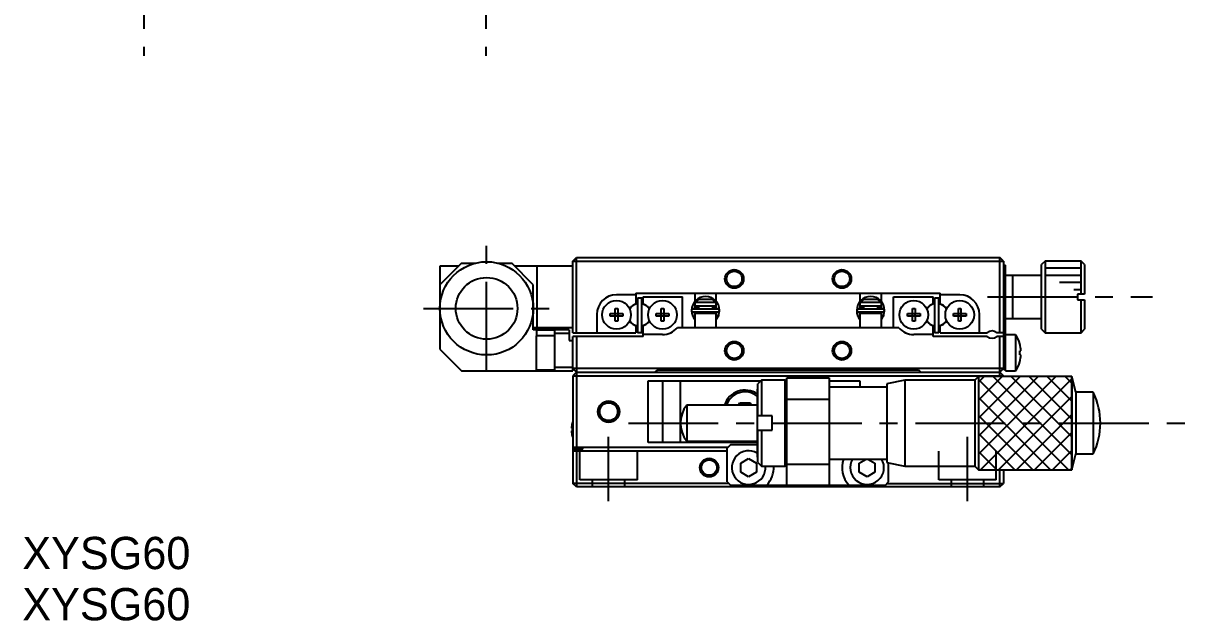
# Model space of a CAD drawing. Extents: x 45 to 379, y 23 to 268.
# Drawn here: x 52.6 to 214.4, y 23.5 to 106.8 of the extents above; entities that cross this region are included whole.
import ezdxf

# ---------------------------------------------------------------- set-up
doc = ezdxf.new("R2010")
doc.units = 0
doc.header["$LTSCALE"] = 10
doc.linetypes.add('CENTER', pattern=[2, 1.25, -0.25, 0.25, -0.25])
doc.linetypes.add('DASHED', pattern=[3.5, 2, -1.5])
doc.layers.get('0').update_dxf_attribs({"linetype": 'CONTINUOUS'})
doc.layers.add('CENTER', color=1, linetype='CENTER')
doc.styles.get("Standard").update_dxf_attribs({"font": 'FGP教科書体NT-M'})

msp = doc.modelspace()

# ---------------------------------------------------------------- linework, layer by layer
at = {"color": 7, "linetype": 'CONTINUOUS'}
for p, q in [((113.656142, 73.309454), (110.656142, 70.309454)), ((113.256142, 72.909454), (110.656142, 72.909454)), ((110.656142, 72.909454), (110.656142, 61.309454)), ((113.656142, 73.309454), (115.556146, 73.309454)), ((118.756138, 73.309454), (120.656142, 73.309454)), ((123.656142, 70.309454), (120.656142, 73.309454)), ((129.156142, 72.909454), (121.056142, 72.909454)), ((124.156142, 72.909454), (124.156142, 64.309454)), ((129.156142, 73.609454), (129.656142, 74.109454)), ((129.156142, 63.609454), (129.156142, 73.609454)), ((129.156142, 73.609454), (189.156142, 73.609454)), ((129.656142, 74.109454), (188.656142, 74.109454)), ((129.656142, 63.609454), (129.656142, 74.109454)), ((189.156142, 73.609454), (188.656142, 74.109454)), ((188.656142, 63.609454), (188.656142, 74.109454)), ((189.156142, 73.609454), (189.156142, 58.509454)), ((189.156142, 73.009454), (189.456142, 73.009454)), ((189.456142, 58.309454), (189.456142, 73.009454)), ((194.956142, 73.609454), (194.456142, 73.109454)), ((194.456142, 64.109454), (194.456142, 73.109454)), ((199.956142, 73.609454), (194.956142, 73.609454)), ((194.956142, 73.609454), (194.956142, 63.609454)), ((199.956142, 69.009454), (199.956142, 73.609454)), ((200.456142, 73.109454), (199.956142, 73.609454)), ((200.456142, 73.109454), (200.456142, 69.009454)), ((194.456142, 71.609454), (189.456142, 71.609454)), ((190.456142, 65.609454), (190.456142, 71.609454)), ((123.656142, 64.009454), (123.656142, 70.309454)), ((137.956142, 68.909454), (135.256142, 68.909454)), ((137.956142, 69.109454), (180.356142, 69.109454)), ((137.956142, 69.109454), (137.956142, 67.66026)), ((138.156142, 68.409454), (138.156142, 63.609454)), ((138.756142, 68.409454), (138.156142, 68.409454)), ((138.756142, 63.609454), (138.756142, 68.409454)), ((138.956142, 67.66026), (138.956142, 68.609454)), ((138.956142, 68.609454), (144.456142, 68.609454)), ((144.456142, 64.309454), (144.456142, 68.609454)), ((146.156142, 69.109454), (146.156142, 67.945879)), ((146.214141, 67.809454), (146.743287, 68.309454)), ((146.736042, 68.309454), (148.576242, 68.309454)), ((148.576242, 68.309454), (149.105389, 67.809454)), ((149.156142, 67.945513), (149.156142, 69.109454)), ((169.156142, 69.109454), (169.156142, 67.945879)), ((169.214141, 67.809454), (169.743287, 68.309454)), ((169.736042, 68.309454), (171.576242, 68.309454)), ((171.576242, 68.309454), (172.105389, 67.809454)), ((172.156142, 67.945513), (172.156142, 69.109454)), ((173.856142, 64.309454), (173.856142, 68.609454)), ((173.856142, 68.609454), (179.356142, 68.609454)), ((179.356142, 67.66026), (179.356142, 68.609454)), ((179.556142, 68.409454), (179.556142, 63.609454)), ((180.156142, 68.409454), (179.556142, 68.409454)), ((180.156142, 63.609454), (180.156142, 68.409454)), ((180.356142, 67.66026), (180.356142, 69.109454)), ((183.056142, 68.909454), (180.356142, 68.909454)), ((199.456142, 69.009454), (199.456142, 68.209454)), ((200.456142, 69.009454), (199.456142, 69.009454)), ((199.456142, 68.209454), (200.456142, 68.209454)), ((199.956142, 63.609454), (199.956142, 68.209454)), ((200.456142, 68.209454), (200.456142, 64.109454)), ((135.076142, 66.995816), (135.436142, 66.995816)), ((135.076142, 66.289454), (135.076142, 66.995816)), ((135.436142, 66.995816), (135.436142, 66.289454)), ((137.956142, 67.66026), (137.696047, 67.510094)), ((138.956142, 67.66026), (139.216237, 67.510094)), ((141.476142, 66.995816), (141.836142, 66.995816)), ((141.476142, 66.289454), (141.476142, 66.995816)), ((141.836142, 66.995816), (141.836142, 66.289454)), ((149.406142, 66.904454), (145.906142, 66.904454)), ((145.906142, 66.514454), (149.406142, 66.514454)), ((146.155029, 66.297646), (146.112453, 66.514412)), ((146.112776, 66.904509), (146.220588, 67.309615)), ((146.156142, 67.809454), (146.156142, 67.309454)), ((149.156142, 67.809454), (146.156142, 67.809454)), ((149.156142, 67.309454), (146.156142, 67.309454)), ((146.156142, 67.121291), (146.156142, 67.109454)), ((146.156142, 67.109454), (146.656142, 67.109454)), ((146.227562, 66.333253), (146.233975, 66.346902)), ((146.233975, 66.346902), (146.241068, 66.360208)), ((146.241068, 66.360208), (146.248822, 66.373137)), ((146.248822, 66.373137), (146.257216, 66.385657)), ((146.257216, 66.385657), (146.266225, 66.397738)), ((146.266225, 66.397738), (146.275826, 66.409351)), ((146.275826, 66.409351), (146.285993, 66.420468)), ((146.285993, 66.420468), (146.296698, 66.431063)), ((146.296698, 66.431063), (146.307913, 66.441111)), ((146.307913, 66.441111), (146.31961, 66.45059)), ((146.31961, 66.45059), (146.331759, 66.459477)), ((146.331759, 66.459477), (146.344328, 66.467754)), ((146.344328, 66.467754), (146.357285, 66.475402)), ((146.357285, 66.475402), (146.3706, 66.482404)), ((146.3706, 66.482404), (146.384239, 66.488745)), ((146.384239, 66.488745), (146.398168, 66.494411)), ((146.398168, 66.494411), (146.412355, 66.499391)), ((146.412355, 66.499391), (146.426764, 66.503674)), ((146.426764, 66.503674), (146.441363, 66.507252)), ((146.441363, 66.507252), (146.456115, 66.510116)), ((146.456115, 66.510116), (146.470986, 66.512261)), ((146.470986, 66.512261), (146.485942, 66.513683)), ((146.485942, 66.513683), (146.500947, 66.514378)), ((146.500947, 66.514378), (146.507641, 66.514454)), ((146.656142, 67.309454), (146.656142, 66.904454)), ((146.656142, 66.514454), (146.656142, 66.309454)), ((148.656142, 66.904454), (148.656142, 67.309454)), ((148.656142, 67.109454), (149.156142, 67.109454)), ((148.656142, 66.309454), (148.656142, 66.514454)), ((148.804643, 66.514454), (148.818868, 66.51412)), ((148.818868, 66.51412), (148.833848, 66.51306)), ((148.833848, 66.51306), (148.848757, 66.511277)), ((148.848757, 66.511277), (148.863561, 66.508774)), ((148.863561, 66.508774), (148.878224, 66.505556)), ((148.878224, 66.505556), (148.892713, 66.501632)), ((148.892713, 66.501632), (148.906992, 66.497009)), ((148.906992, 66.497009), (148.921029, 66.491698)), ((148.921029, 66.491698), (148.934789, 66.485711)), ((148.934789, 66.485711), (148.948241, 66.47906)), ((148.948241, 66.47906), (148.961351, 66.47176)), ((148.961351, 66.47176), (148.974089, 66.463827)), ((148.974089, 66.463827), (148.986422, 66.455278)), ((148.986422, 66.455278), (148.998321, 66.446133)), ((148.998321, 66.446133), (149.009756, 66.436411)), ((149.009756, 66.436411), (149.020697, 66.426135)), ((149.020697, 66.426135), (149.031118, 66.415329)), ((149.031118, 66.415329), (149.040991, 66.404015)), ((149.040991, 66.404015), (149.050289, 66.392222)), ((149.050289, 66.392222), (149.05899, 66.379976)), ((149.05899, 66.379976), (149.067068, 66.367307)), ((149.067068, 66.367307), (149.074502, 66.354245)), ((149.074502, 66.354245), (149.081271, 66.340821)), ((149.081271, 66.340821), (149.087356, 66.327068)), ((149.091362, 67.309609), (149.199824, 66.904477)), ((149.156142, 67.309454), (149.156142, 67.809454)), ((149.156142, 67.109454), (149.156142, 67.121126)), ((149.433459, 66.508343), (149.429767, 66.516001)), ((149.447387, 66.476996), (149.433459, 66.508343)), ((149.440773, 65.938532), (149.599798, 66.681865)), ((149.459729, 66.445006), (149.447387, 66.476996)), ((149.470456, 66.412451), (149.459729, 66.445006)), ((149.479541, 66.379411), (149.470456, 66.412451)), ((149.486964, 66.345967), (149.479541, 66.379411)), ((149.492706, 66.3122), (149.486964, 66.345967)), ((172.406142, 66.904454), (168.906142, 66.904454)), ((168.906142, 66.514454), (172.406142, 66.514454)), ((169.155029, 66.297646), (169.112453, 66.514412)), ((169.112776, 66.904509), (169.220588, 67.309615)), ((169.156142, 67.809454), (169.156142, 67.309454)), ((172.156142, 67.809454), (169.156142, 67.809454)), ((172.156142, 67.309454), (169.156142, 67.309454)), ((169.156142, 67.121291), (169.156142, 67.109454)), ((169.156142, 67.109454), (169.656142, 67.109454)), ((169.227562, 66.333253), (169.233975, 66.346902)), ((169.233975, 66.346902), (169.241068, 66.360208)), ((169.241068, 66.360208), (169.248822, 66.373137)), ((169.248822, 66.373137), (169.257216, 66.385657)), ((169.257216, 66.385657), (169.266225, 66.397738)), ((169.266225, 66.397738), (169.275826, 66.409351)), ((169.275826, 66.409351), (169.285993, 66.420468)), ((169.285993, 66.420468), (169.296698, 66.431063)), ((169.296698, 66.431063), (169.307913, 66.441111)), ((169.307913, 66.441111), (169.31961, 66.45059)), ((169.31961, 66.45059), (169.331759, 66.459477)), ((169.331759, 66.459477), (169.344328, 66.467754)), ((169.344328, 66.467754), (169.357285, 66.475402)), ((169.357285, 66.475402), (169.3706, 66.482404)), ((169.3706, 66.482404), (169.384239, 66.488745)), ((169.384239, 66.488745), (169.398168, 66.494411)), ((169.398168, 66.494411), (169.412355, 66.499391)), ((169.412355, 66.499391), (169.426764, 66.503674)), ((169.426764, 66.503674), (169.441363, 66.507252)), ((169.441363, 66.507252), (169.456115, 66.510116)), ((169.456115, 66.510116), (169.470986, 66.512261)), ((169.470986, 66.512261), (169.485942, 66.513683)), ((169.485942, 66.513683), (169.500947, 66.514378)), ((169.500947, 66.514378), (169.507641, 66.514454)), ((169.656142, 67.309454), (169.656142, 66.904454)), ((169.656142, 66.514454), (169.656142, 66.309454)), ((171.656142, 66.904454), (171.656142, 67.309454)), ((171.656142, 67.109454), (172.156142, 67.109454)), ((171.656142, 66.309454), (171.656142, 66.514454)), ((171.804643, 66.514454), (171.818868, 66.51412)), ((171.818868, 66.51412), (171.833848, 66.51306)), ((171.833848, 66.51306), (171.848757, 66.511277)), ((171.848757, 66.511277), (171.863561, 66.508774)), ((171.863561, 66.508774), (171.878224, 66.505556)), ((171.878224, 66.505556), (171.892713, 66.501632)), ((171.892713, 66.501632), (171.906992, 66.497009)), ((171.906992, 66.497009), (171.921029, 66.491698)), ((171.921029, 66.491698), (171.934789, 66.485711)), ((171.934789, 66.485711), (171.948241, 66.47906)), ((171.948241, 66.47906), (171.961351, 66.47176)), ((171.961351, 66.47176), (171.974089, 66.463827)), ((171.974089, 66.463827), (171.986422, 66.455278)), ((171.986422, 66.455278), (171.998321, 66.446133)), ((171.998321, 66.446133), (172.009756, 66.436411)), ((172.009756, 66.436411), (172.020697, 66.426135)), ((172.020697, 66.426135), (172.031118, 66.415329)), ((172.031118, 66.415329), (172.040991, 66.404015)), ((172.040991, 66.404015), (172.050289, 66.392222)), ((172.050289, 66.392222), (172.05899, 66.379976)), ((172.05899, 66.379976), (172.067068, 66.367307)), ((172.067068, 66.367307), (172.074502, 66.354245)), ((172.074502, 66.354245), (172.081271, 66.340821)), ((172.081271, 66.340821), (172.087356, 66.327068)), ((172.091362, 67.309609), (172.199824, 66.904477)), ((172.156142, 67.309454), (172.156142, 67.809454)), ((172.156142, 67.109454), (172.156142, 67.121126)), ((172.433459, 66.508343), (172.429767, 66.516001)), ((172.430906, 65.916061), (172.599798, 66.681865)), ((172.447387, 66.476996), (172.433459, 66.508343)), ((172.459729, 66.445006), (172.447387, 66.476996)), ((172.470456, 66.412451), (172.459729, 66.445006)), ((172.479541, 66.379411), (172.470456, 66.412451)), ((172.486964, 66.345967), (172.479541, 66.379411)), ((172.492706, 66.3122), (172.486964, 66.345967)), ((176.476142, 66.995816), (176.836142, 66.995816)), ((176.476142, 66.289454), (176.476142, 66.995816)), ((176.836142, 66.995816), (176.836142, 66.289454)), ((179.356142, 67.66026), (179.096047, 67.510094)), ((180.356142, 67.66026), (180.616237, 67.510094)), ((182.876142, 66.995816), (183.236142, 66.995816)), ((182.876142, 66.289454), (182.876142, 66.995816)), ((183.236142, 66.995816), (183.236142, 66.289454)), ((132.506142, 66.159454), (132.506142, 63.609454)), ((134.369781, 66.289454), (135.076142, 66.289454)), ((134.369781, 65.929454), (134.369781, 66.289454)), ((135.076142, 65.929454), (134.369781, 65.929454)), ((135.086514, 66.279082), (135.076142, 66.289454)), ((135.086514, 65.939826), (135.076142, 65.929454)), ((135.076142, 65.223093), (135.076142, 65.929454)), ((135.436142, 65.223093), (135.076142, 65.223093)), ((135.086514, 66.279082), (135.42577, 66.279082)), ((135.086514, 65.939826), (135.086514, 66.279082)), ((135.42577, 65.939826), (135.086514, 65.939826)), ((135.42577, 66.279082), (135.436142, 66.289454)), ((135.42577, 66.279082), (135.42577, 65.939826)), ((135.42577, 65.939826), (135.436142, 65.929454)), ((135.436142, 66.289454), (136.142503, 66.289454)), ((135.436142, 65.929454), (135.436142, 65.223093)), ((136.142503, 65.929454), (135.436142, 65.929454)), ((136.142503, 66.289454), (136.142503, 65.929454)), ((140.769781, 65.929454), (140.769781, 66.289454)), ((140.769781, 66.289454), (141.476142, 66.289454)), ((141.476142, 65.929454), (140.769781, 65.929454)), ((141.486514, 66.279082), (141.476142, 66.289454)), ((141.486514, 65.939826), (141.476142, 65.929454)), ((141.476142, 65.223093), (141.476142, 65.929454)), ((141.836142, 65.223093), (141.476142, 65.223093)), ((141.486514, 65.939826), (141.486514, 66.279082)), ((141.486514, 66.279082), (141.82577, 66.279082)), ((141.82577, 65.939826), (141.486514, 65.939826)), ((141.82577, 66.279082), (141.836142, 66.289454)), ((141.82577, 66.279082), (141.82577, 65.939826)), ((141.82577, 65.939826), (141.836142, 65.929454)), ((141.836142, 66.289454), (142.542503, 66.289454)), ((142.542503, 65.929454), (141.836142, 65.929454)), ((141.836142, 65.929454), (141.836142, 65.223093)), ((142.542503, 66.289454), (142.542503, 65.929454)), ((145.845101, 66.002428), (145.867702, 65.944923)), ((145.845703, 66.003711), (145.846004, 66.002783)), ((145.867946, 65.948816), (145.867417, 65.946274)), ((145.867417, 65.946274), (145.868398, 65.946685)), ((145.867702, 65.944923), (145.867417, 65.946274)), ((145.868125, 65.944194), (145.867702, 65.944923)), ((145.870834, 65.953358), (145.867946, 65.948816)), ((149.156142, 66.309454), (146.156142, 66.309454)), ((146.156142, 66.309454), (146.156142, 64.309454)), ((146.218315, 66.309479), (146.221849, 66.319295)), ((146.221849, 66.319295), (146.227562, 66.333253)), ((149.087356, 66.327068), (149.092739, 66.31302)), ((149.092739, 66.31302), (149.093971, 66.309475)), ((149.439805, 65.936266), (149.156117, 66.034412)), ((149.156142, 64.309454), (149.156142, 66.309454)), ((149.167782, 66.038792), (149.156142, 66.044942)), ((149.156265, 65.473423), (149.443723, 65.945368)), ((149.180035, 66.032534), (149.167782, 66.038792)), ((149.192822, 66.026207), (149.180035, 66.032534)), ((149.206065, 66.019851), (149.192822, 66.026207)), ((149.21968, 66.013506), (149.206065, 66.019851)), ((149.233581, 66.007211), (149.21968, 66.013506)), ((149.247681, 66.001005), (149.233581, 66.007211)), ((149.261892, 65.994929), (149.247681, 66.001005)), ((149.276124, 65.98902), (149.261892, 65.994929)), ((149.290287, 65.983316), (149.276124, 65.98902)), ((149.304293, 65.977851), (149.290287, 65.983316)), ((149.318055, 65.972661), (149.304293, 65.977851)), ((149.331484, 65.967778), (149.318055, 65.972661)), ((149.344498, 65.963233), (149.331484, 65.967778)), ((149.357014, 65.959054), (149.344498, 65.963233)), ((149.368953, 65.955267), (149.357014, 65.959054)), ((149.380242, 65.951897), (149.368953, 65.955267)), ((149.390808, 65.948964), (149.380242, 65.951897)), ((149.400585, 65.946487), (149.390808, 65.948964)), ((149.409512, 65.944482), (149.400585, 65.946487)), ((149.417533, 65.942961), (149.409512, 65.944482)), ((149.424598, 65.941933), (149.417533, 65.942961)), ((149.430662, 65.941405), (149.424598, 65.941933)), ((149.435687, 65.941381), (149.430662, 65.941405)), ((149.430906, 65.916061), (149.440773, 65.938532)), ((149.439641, 65.94186), (149.435687, 65.941381)), ((149.439228, 65.941957), (149.439805, 65.936266)), ((149.4425, 65.94284), (149.439641, 65.94186)), ((149.444246, 65.944314), (149.4425, 65.94284)), ((149.444867, 65.946274), (149.444246, 65.944314)), ((149.444582, 65.944923), (149.456636, 65.97509)), ((149.456636, 65.97509), (149.467795, 66.007509)), ((149.467795, 66.007509), (149.477318, 66.040436)), ((149.477318, 66.040436), (149.485181, 66.073788)), ((149.485181, 66.073788), (149.491366, 66.107482)), ((149.491366, 66.107482), (149.495858, 66.141437)), ((149.496753, 66.278194), (149.492706, 66.3122)), ((149.495858, 66.141437), (149.498648, 66.175569)), ((149.499095, 66.244032), (149.496753, 66.278194)), ((149.498648, 66.175569), (149.499727, 66.209795)), ((149.499727, 66.209795), (149.499095, 66.244032)), ((168.845101, 66.002428), (168.867702, 65.944923)), ((168.845703, 66.003711), (168.846004, 66.002783)), ((168.867946, 65.948816), (168.867417, 65.946274)), ((168.867417, 65.946274), (168.868398, 65.946685)), ((168.867702, 65.944923), (168.867417, 65.946274)), ((168.868125, 65.944194), (168.867702, 65.944923)), ((168.870834, 65.953358), (168.867946, 65.948816)), ((172.156142, 66.309454), (169.156142, 66.309454)), ((169.156142, 66.309454), (169.156142, 64.309454)), ((169.218315, 66.309479), (169.221849, 66.319295)), ((169.221849, 66.319295), (169.227562, 66.333253)), ((172.087356, 66.327068), (172.092739, 66.31302)), ((172.092739, 66.31302), (172.093971, 66.309475)), ((172.439805, 65.936266), (172.156117, 66.034412)), ((172.156142, 64.309454), (172.156142, 66.309454)), ((172.167782, 66.038792), (172.156142, 66.044942)), ((172.156265, 65.473423), (172.443723, 65.945368)), ((172.180035, 66.032534), (172.167782, 66.038792)), ((172.192822, 66.026207), (172.180035, 66.032534)), ((172.206065, 66.019851), (172.192822, 66.026207)), ((172.21968, 66.013506), (172.206065, 66.019851)), ((172.233581, 66.007211), (172.21968, 66.013506)), ((172.247681, 66.001005), (172.233581, 66.007211)), ((172.261892, 65.994929), (172.247681, 66.001005)), ((172.276124, 65.98902), (172.261892, 65.994929)), ((172.290287, 65.983316), (172.276124, 65.98902)), ((172.304293, 65.977851), (172.290287, 65.983316)), ((172.318055, 65.972661), (172.304293, 65.977851)), ((172.331484, 65.967778), (172.318055, 65.972661)), ((172.344498, 65.963233), (172.331484, 65.967778)), ((172.357014, 65.959054), (172.344498, 65.963233)), ((172.368953, 65.955267), (172.357014, 65.959054)), ((172.380242, 65.951897), (172.368953, 65.955267)), ((172.390808, 65.948964), (172.380242, 65.951897)), ((172.400585, 65.946487), (172.390808, 65.948964)), ((172.409512, 65.944482), (172.400585, 65.946487)), ((172.417533, 65.942961), (172.409512, 65.944482)), ((172.424598, 65.941933), (172.417533, 65.942961)), ((172.430662, 65.941405), (172.424598, 65.941933)), ((172.435687, 65.941381), (172.430662, 65.941405)), ((172.439641, 65.94186), (172.435687, 65.941381)), ((172.439228, 65.941957), (172.439805, 65.936266)), ((172.4425, 65.94284), (172.439641, 65.94186)), ((172.444246, 65.944314), (172.4425, 65.94284)), ((172.444867, 65.946274), (172.444246, 65.944314)), ((172.444582, 65.944923), (172.456636, 65.97509)), ((172.456636, 65.97509), (172.467795, 66.007509)), ((172.467795, 66.007509), (172.477318, 66.040436)), ((172.477318, 66.040436), (172.485181, 66.073788)), ((172.485181, 66.073788), (172.491366, 66.107482)), ((172.491366, 66.107482), (172.495858, 66.141437)), ((172.496753, 66.278194), (172.492706, 66.3122)), ((172.495858, 66.141437), (172.498648, 66.175569)), ((172.499095, 66.244032), (172.496753, 66.278194)), ((172.498648, 66.175569), (172.499727, 66.209795)), ((172.499727, 66.209795), (172.499095, 66.244032)), ((175.769781, 66.289454), (176.476142, 66.289454)), ((175.769781, 65.929454), (175.769781, 66.289454)), ((176.476142, 65.929454), (175.769781, 65.929454)), ((176.486514, 66.279082), (176.476142, 66.289454)), ((176.486514, 65.939826), (176.476142, 65.929454)), ((176.476142, 65.223093), (176.476142, 65.929454)), ((176.836142, 65.223093), (176.476142, 65.223093)), ((176.486514, 65.939826), (176.486514, 66.279082)), ((176.486514, 66.279082), (176.82577, 66.279082)), ((176.82577, 65.939826), (176.486514, 65.939826)), ((176.82577, 66.279082), (176.836142, 66.289454)), ((176.82577, 66.279082), (176.82577, 65.939826)), ((176.82577, 65.939826), (176.836142, 65.929454)), ((176.836142, 66.289454), (177.542503, 66.289454)), ((176.836142, 65.929454), (176.836142, 65.223093)), ((177.542503, 65.929454), (176.836142, 65.929454)), ((177.542503, 66.289454), (177.542503, 65.929454)), ((182.169781, 65.929454), (182.169781, 66.289454)), ((182.169781, 66.289454), (182.876142, 66.289454)), ((182.876142, 65.929454), (182.169781, 65.929454)), ((182.886514, 66.279082), (182.876142, 66.289454)), ((182.886514, 65.939826), (182.876142, 65.929454)), ((182.876142, 65.223093), (182.876142, 65.929454)), ((183.236142, 65.223093), (182.876142, 65.223093)), ((182.886514, 65.939826), (182.886514, 66.279082)), ((182.886514, 66.279082), (183.22577, 66.279082)), ((183.22577, 65.939826), (182.886514, 65.939826)), ((183.22577, 66.279082), (183.236142, 66.289454)), ((183.22577, 66.279082), (183.22577, 65.939826)), ((183.22577, 65.939826), (183.236142, 65.929454)), ((183.236142, 66.289454), (183.942503, 66.289454)), ((183.942503, 65.929454), (183.236142, 65.929454)), ((183.236142, 65.929454), (183.236142, 65.223093)), ((183.942503, 66.289454), (183.942503, 65.929454)), ((185.806142, 63.609454), (185.806142, 66.159454)), ((189.456142, 65.609454), (194.456142, 65.609454)), ((129.156142, 64.309454), (123.656142, 64.309454)), ((128.656142, 64.009454), (123.656142, 64.009454)), ((126.656142, 63.159454), (124.056142, 63.159454)), ((124.056142, 63.159454), (124.056142, 58.459454)), ((124.156142, 63.159454), (124.156142, 64.009454)), ((126.656142, 63.969191), (124.156142, 63.969191)), ((126.656142, 58.309454), (126.656142, 64.009454)), ((128.656142, 63.509454), (126.656142, 63.509454)), ((128.656142, 64.009454), (128.656142, 62.509454)), ((129.156142, 63.609454), (137.956142, 63.609454)), ((138.956142, 63.109454), (129.156142, 63.109454)), ((129.156142, 58.309454), (129.156142, 63.109454)), ((129.656142, 63.109454), (129.656142, 47.609454)), ((137.696047, 64.708814), (137.956142, 64.558648)), ((137.956142, 64.558648), (137.956142, 63.609454)), ((138.756142, 63.609454), (138.156142, 63.609454)), ((139.216237, 64.708814), (138.956142, 64.558648)), ((138.956142, 63.109454), (138.956142, 64.558648)), ((141.656142, 63.359454), (138.956142, 63.359454)), ((174.57708, 64.309454), (143.735204, 64.309454)), ((179.356142, 63.359454), (176.656142, 63.359454)), ((179.096047, 64.708814), (179.356142, 64.558648)), ((179.356142, 63.109454), (179.356142, 64.558648)), ((186.894704, 63.109454), (179.356142, 63.109454)), ((180.156142, 63.609454), (179.556142, 63.609454)), ((180.616237, 64.708814), (180.356142, 64.558648)), ((180.356142, 63.609454), (180.356142, 64.558648)), ((180.356142, 63.609454), (186.894704, 63.609454)), ((189.156142, 63.609454), (188.21758, 63.609454)), ((189.156142, 63.109454), (188.21758, 63.109454)), ((188.656142, 57.509453), (188.656142, 63.109454)), ((190.847799, 63.309454), (189.456142, 63.309454)), ((190.847799, 63.309454), (190.847799, 58.309454)), ((194.456142, 64.109454), (194.956142, 63.609454)), ((194.956142, 63.609454), (199.956142, 63.609454)), ((199.956142, 63.609454), (200.456142, 64.109454)), ((128.656142, 62.509454), (129.156142, 62.509454)), ((191.418723, 62.068044), (191.425578, 62.071387)), ((110.656142, 61.309454), (113.656142, 58.309454)), ((191.418723, 61.069454), (191.591095, 61.069454)), ((191.418723, 60.549454), (191.418723, 61.069454)), ((191.591095, 60.549454), (191.418723, 60.549454)), ((113.656142, 58.309454), (129.156142, 58.309454)), ((124.056142, 58.459454), (126.656142, 58.459454)), ((124.156142, 58.309454), (124.156142, 58.459454)), ((124.156142, 58.378633), (126.656142, 58.378633)), ((126.656142, 58.809454), (129.156142, 58.809454)), ((129.656142, 58.109454), (129.156142, 58.609454)), ((189.156142, 58.609454), (129.156142, 58.609454)), ((140.656142, 58.109454), (141.006142, 58.459454)), ((141.006142, 58.459454), (177.306142, 58.459454)), ((177.306142, 58.459454), (177.656142, 58.109454)), ((189.156142, 58.609454), (188.656142, 58.109454)), ((189.456142, 58.509454), (189.156142, 58.509454)), ((189.456142, 58.309454), (190.847799, 58.309454)), ((191.425578, 59.547521), (191.418723, 59.550865)), ((129.656142, 58.109454), (129.156142, 57.609454)), ((129.156142, 57.609454), (129.156142, 42.609454)), ((129.156142, 57.609454), (189.156142, 57.609454)), ((129.656142, 58.109454), (188.656142, 58.109454)), ((139.656142, 48.309454), (139.656142, 56.909454)), ((139.656142, 56.909454), (155.356142, 56.909454)), ((141.656142, 56.909454), (141.656142, 48.309454)), ((144.156142, 48.309454), (144.156142, 56.909454)), ((155.456142, 57.009454), (154.956142, 56.509454)), ((155.456142, 57.009454), (155.456142, 52.009454)), ((158.756142, 57.009454), (155.456142, 57.009454)), ((158.956142, 56.809454), (158.756142, 57.009454)), ((158.756142, 45.009454), (158.756142, 57.009454)), ((158.856142, 56.909454), (158.956142, 56.909454)), ((158.956142, 57.309454), (164.856142, 57.309454)), ((158.956142, 42.309454), (158.956142, 57.309454)), ((164.856142, 57.309454), (164.856142, 42.309454)), ((164.856142, 56.909454), (169.156142, 56.909454)), ((169.156142, 56.909454), (169.156142, 56.009454)), ((175.406141, 57.00945), (172.906142, 56.509451)), ((175.406141, 57.00945), (175.406141, 45.009458)), ((185.156146, 57.00945), (175.406141, 57.00945)), ((185.656148, 57.509453), (185.156146, 57.00945)), ((185.156146, 57.00945), (185.156146, 45.009458)), ((185.656148, 57.509453), (185.656148, 44.509455)), ((198.656149, 57.509453), (185.656148, 57.509453)), ((198.656149, 57.509453), (185.656148, 57.509453)), ((185.656148, 57.509453), (185.656148, 44.509455)), ((189.156142, 57.609454), (188.656142, 58.109454)), ((189.156142, 57.609454), (189.156142, 57.509453)), ((198.656149, 57.509453), (198.656149, 44.509455)), ((199.245637, 55.309454), (198.656149, 57.509453)), ((198.656149, 44.509455), (198.656149, 57.509453)), ((154.856142, 55.759454), (154.856142, 46.259454)), ((154.956142, 55.759454), (154.856142, 55.759454)), ((154.956142, 52.009454), (154.956142, 56.509454)), ((172.906142, 56.009454), (164.856142, 56.009454)), ((172.906142, 56.509451), (172.906142, 45.509457)), ((199.245637, 55.309454), (199.245637, 46.709454)), ((201.656148, 55.309454), (199.245637, 55.309454)), ((201.656148, 55.309454), (201.656148, 46.709454)), ((145.033651, 53.50945), (145.033651, 48.509458)), ((154.856142, 53.50945), (145.033651, 53.50945)), ((152.232379, 53.50945), (152.434454, 53.859454)), ((152.434454, 53.859454), (153.87783, 53.859454)), ((153.87783, 53.859454), (154.079905, 53.50945)), ((164.856142, 54.309454), (158.956142, 54.309454)), ((156.956142, 52.009454), (154.956142, 52.009454)), ((156.956142, 50.009454), (156.956142, 52.009454)), ((128.966283, 50.289454), (129.08662, 50.289454)), ((129.081998, 50.99807), (129.08662, 50.995816)), ((129.08662, 50.289454), (129.08662, 49.929454)), ((129.08662, 49.929454), (128.966283, 49.929454)), ((129.08662, 49.223093), (129.081998, 49.220838)), ((154.956142, 45.509454), (154.956142, 50.009454)), ((154.956142, 50.009454), (156.956142, 50.009454)), ((155.456142, 50.009454), (155.456142, 45.009454)), ((150.756142, 47.609454), (129.156142, 47.609454)), ((130.556142, 47.359454), (129.156142, 47.359454)), ((150.656142, 47.109454), (129.156142, 47.109454)), ((129.656142, 47.109454), (129.656142, 42.109454)), ((130.556142, 47.359454), (130.556142, 47.609454)), ((154.856142, 48.309454), (139.656142, 48.309454)), ((145.033651, 48.509458), (154.856142, 48.509458)), ((151.156142, 48.009454), (150.656142, 47.509454)), ((150.656142, 42.809454), (150.656142, 47.509454)), ((151.156142, 48.009454), (154.856142, 48.009454)), ((152.556142, 45.444539), (153.656142, 46.079625)), ((152.556142, 44.174369), (152.556142, 45.444539)), ((153.656142, 46.079625), (154.756142, 45.444539)), ((154.756142, 45.444539), (154.756142, 44.174369)), ((154.856142, 46.259454), (154.956142, 46.259454)), ((154.956142, 45.509454), (155.456142, 45.009454)), ((158.956142, 45.309454), (164.856142, 45.309454)), ((164.856142, 46.009454), (172.906142, 46.009454)), ((169.056142, 45.444539), (170.034603, 46.009454)), ((169.056142, 44.174369), (169.056142, 45.444539)), ((170.277681, 46.009454), (171.256142, 45.444539)), ((171.256142, 45.444539), (171.256142, 44.174369)), ((172.906142, 45.509457), (175.406141, 45.009458)), ((173.156142, 42.809454), (173.156142, 45.459457)), ((198.656149, 44.509455), (199.245637, 46.709454)), ((199.245637, 46.709454), (201.656148, 46.709454)), ((153.656142, 43.539283), (152.556142, 44.174369)), ((154.756142, 44.174369), (153.656142, 43.539283)), ((155.456142, 45.009454), (158.756142, 45.009454)), ((158.756142, 45.009454), (158.956142, 45.209454)), ((170.156142, 43.539283), (169.056142, 44.174369)), ((171.256142, 44.174369), (170.156142, 43.539283)), ((175.406141, 45.009458), (185.156146, 45.009458)), ((185.156146, 45.009458), (185.656148, 44.509455)), ((185.656148, 44.509455), (198.656149, 44.509455)), ((185.656148, 44.509455), (198.656149, 44.509455)), ((188.656142, 42.109454), (188.656142, 44.509455)), ((189.156142, 44.509455), (189.156142, 42.609454)), ((129.656142, 42.109454), (129.156142, 42.609454)), ((150.856142, 42.609454), (129.156142, 42.609454)), ((188.656142, 42.109454), (129.656142, 42.109454)), ((150.656142, 42.809454), (151.156142, 42.309454)), ((172.656142, 42.309454), (151.156142, 42.309454)), ((156.174297, 42.378633), (156.20367, 42.309454)), ((167.608614, 42.309454), (167.637987, 42.378633)), ((172.656142, 42.309454), (173.156142, 42.809454)), ((172.956142, 42.609454), (189.156142, 42.609454)), ((188.656142, 42.109454), (189.156142, 42.609454))]:
    msp.add_line(p, q, dxfattribs=at)
at = {"color": 3, "linetype": 'CONTINUOUS'}
for p, q in [((199.956142, 72.609454), (194.956142, 72.609454)), ((199.956142, 71.609454), (194.956142, 71.609454)), ((199.956142, 70.609454), (196.956142, 70.609454)), ((199.956142, 69.609454), (198.956142, 69.609454)), ((185.656148, 56.702839), (186.462762, 57.509453)), ((185.656148, 54.202839), (188.962762, 57.509453)), ((185.656148, 51.702839), (191.462762, 57.509453)), ((185.656148, 49.202839), (193.962762, 57.509453)), ((185.656148, 46.702839), (196.462762, 57.509453)), ((185.656148, 57.078252), (198.224945, 44.509455)), ((185.962764, 44.509455), (198.656149, 57.20284)), ((187.724947, 57.509453), (198.656149, 46.578251)), ((190.224947, 57.509453), (198.656149, 49.078251)), ((192.724947, 57.509453), (198.656149, 51.578251)), ((195.224947, 57.509453), (198.656149, 54.078251)), ((197.724947, 57.509453), (198.656149, 56.578251)), ((185.656148, 54.578252), (195.724945, 44.509455)), ((188.462764, 44.509455), (198.656149, 54.70284)), ((185.656148, 52.078252), (193.224945, 44.509455)), ((190.962764, 44.509455), (198.656149, 52.20284)), ((185.656148, 49.578252), (190.724945, 44.509455)), ((193.462764, 44.509455), (198.656149, 49.70284)), ((185.656148, 47.078252), (188.224945, 44.509455)), ((195.962764, 44.509455), (198.656149, 47.20284)), ((185.656148, 44.578252), (185.724945, 44.509455)), ((198.462764, 44.509455), (198.656149, 44.70284))]:
    msp.add_line(p, q, dxfattribs=at)
at = {"color": 3, "linetype": 'DASHED'}
for p, q in [((130.156142, 43.109454), (130.156142, 47.109454)), ((138.156142, 43.109454), (138.156142, 47.109454)), ((180.156142, 43.109454), (180.156142, 47.109454)), ((188.156142, 43.109454), (188.156142, 47.109454)), ((138.156142, 43.109454), (130.156142, 43.109454)), ((131.906142, 42.109454), (131.906142, 43.109454)), ((136.406142, 42.109454), (136.406142, 43.109454)), ((188.156142, 43.109454), (180.156142, 43.109454)), ((181.906142, 42.109454), (181.906142, 43.109454)), ((186.406142, 42.109454), (186.406142, 43.109454))]:
    msp.add_line(p, q, dxfattribs=at)
at = {"color": 7, "linetype": 'CONTINUOUS'}
for centre, radius in [((117.156142, 67.009454), 6.499999), ((117.156142, 67.009454), 4.3), ((151.656142, 71.109454), 1.075), ((166.656142, 71.109454), 1.075), ((135.256142, 66.109454), 2), ((141.656142, 66.109454), 2), ((176.656142, 66.109454), 2), ((183.056142, 66.109454), 2), ((151.656142, 61.109454), 1.075), ((166.656142, 61.109454), 1.075), ((134.156142, 52.609454), 1.25), ((148.156142, 44.809454), 1.075)]:
    msp.add_circle(centre, radius, dxfattribs=at)
at = {"color": 3, "linetype": 'CONTINUOUS'}
for centre, radius in [((151.656142, 71.109454), 1.3), ((166.656142, 71.109454), 1.3), ((151.656142, 61.109454), 1.3), ((166.656142, 61.109454), 1.3), ((134.156142, 52.609454), 1.5), ((148.156142, 44.809454), 1.3)]:
    msp.add_circle(centre, radius, dxfattribs=at)
at = {"color": 7, "linetype": 'CONTINUOUS'}
for centre, radius, start, end in [((135.256142, 66.159454), 2.75, 90, 180), ((147.656187, 66.709503), 1.943868, 0.672315, 179.257985), ((170.656187, 66.709503), 1.943868, 0.672315, 179.257985), ((183.056142, 66.159454), 2.75, 0, 90), ((138.571047, 65.994549), 1.75, 120, 148.118467), ((138.456141, 66.109454), 1.5875, 100.893016, 149.566737), ((138.456141, 66.109454), 1.5875, 30.433182, 79.10691), ((138.341237, 65.994549), 1.75, 31.881533, 60), ((145.906142, 66.709454), 0.195, 90, 270), ((147.661214, 66.711167), 1.94898, 180.774434, 219.429122), ((149.406142, 66.709454), 0.195, 270, 90), ((168.906142, 66.709454), 0.195, 90, 270), ((170.661214, 66.711167), 1.94898, 180.774434, 219.429122), ((172.406142, 66.709454), 0.195, 270, 90), ((179.971047, 65.994549), 1.75, 120, 148.118467), ((179.856141, 66.109454), 1.5875, 100.893016, 149.566737), ((179.856141, 66.109454), 1.5875, 30.433182, 79.10691), ((179.741237, 65.994549), 1.75, 31.881533, 60), ((138.571047, 66.224359), 1.75, 211.881533, 240), ((138.456141, 66.109454), 1.5875, 210.433263, 259.106984), ((138.456141, 66.109454), 1.5875, 280.89309, 329.566818), ((138.341237, 66.224359), 1.75, 300, 328.118467), ((179.971047, 66.224359), 1.75, 211.881533, 240), ((179.856141, 66.109454), 1.5875, 210.433263, 259.106984), ((179.856141, 66.109454), 1.5875, 280.89309, 329.566818), ((179.741237, 66.224359), 1.75, 300, 328.118467), ((141.656142, 66.109454), 2.75, 270, 319.114807), ((176.656142, 66.109454), 2.75, 220.885193, 270), ((187.556142, 62.859454), 1, 48.590378, 131.409622), ((187.556142, 63.859454), 1, 228.590378, 311.409622), ((187.106142, 60.809454), 4.5, 16.285843, 33.748989), ((187.106142, 60.809454), 4.492483, 3.317816, 16.26943), ((187.106142, 60.809454), 4.492483, 343.73057, 356.682184), ((187.106142, 60.809454), 4.5, 326.251011, 343.714157), ((153.156142, 52.609454), 3, 55.481892, 162.542477), ((153.156142, 52.609454), 2.75, 51.816518, 160.896764), ((192.911148, 51.009454), 9.745001, 333.816209, 26.183791), ((148.156147, 51.009454), 3.999997, 141.317811, 218.682189), ((132.156142, 50.109454), 3.194933, 163.893288, 176.770291), ((132.156142, 50.109454), 3.2, 159.635865, 163.877467), ((132.156142, 50.109454), 3.194933, 183.229709, 196.106712), ((132.156142, 50.109454), 3.2, 196.122533, 200.364135), ((153.656142, 44.809454), 2.35, 59.293644, 4.882142), ((170.156142, 44.809454), 3.5, 160.314945, 223.989014), ((170.156142, 44.809454), 2.35, 149.293644, 30.706356), ((153.656142, 44.809454), 3.5, 316.010986, 3.275829)]:
    msp.add_arc(centre, radius, start, end, dxfattribs=at)
at = {"layer": 'CENTER', "color": 1, "linetype": 'CENTER'}
for p, q in [((69.421268, 183.462747), (69.421268, 102.212747)), ((117.056142, 183.462747), (117.056142, 102.212747)), ((117.156142, 58.209455), (117.156142, 75.809453)), ((186.906146, 68.609454), (209.906146, 68.609454)), ((108.356143, 67.009454), (125.956141, 67.009454)), ((136.906146, 51.009454), (214.406146, 51.009454)), ((134.156142, 40.109454), (134.156142, 49.109454)), ((184.156142, 40.109454), (184.156142, 49.109454))]:
    msp.add_line(p, q, dxfattribs=at)

# ---------------------------------------------------------------- texts
at = {"color": 7}
for p in [(52.476856, 30.655646), (52.476856, 23.521836)]:
    msp.add_text('XYSG60', height=4.5, dxfattribs=at).set_placement(p)

doc.saveas('drawing.dxf')
